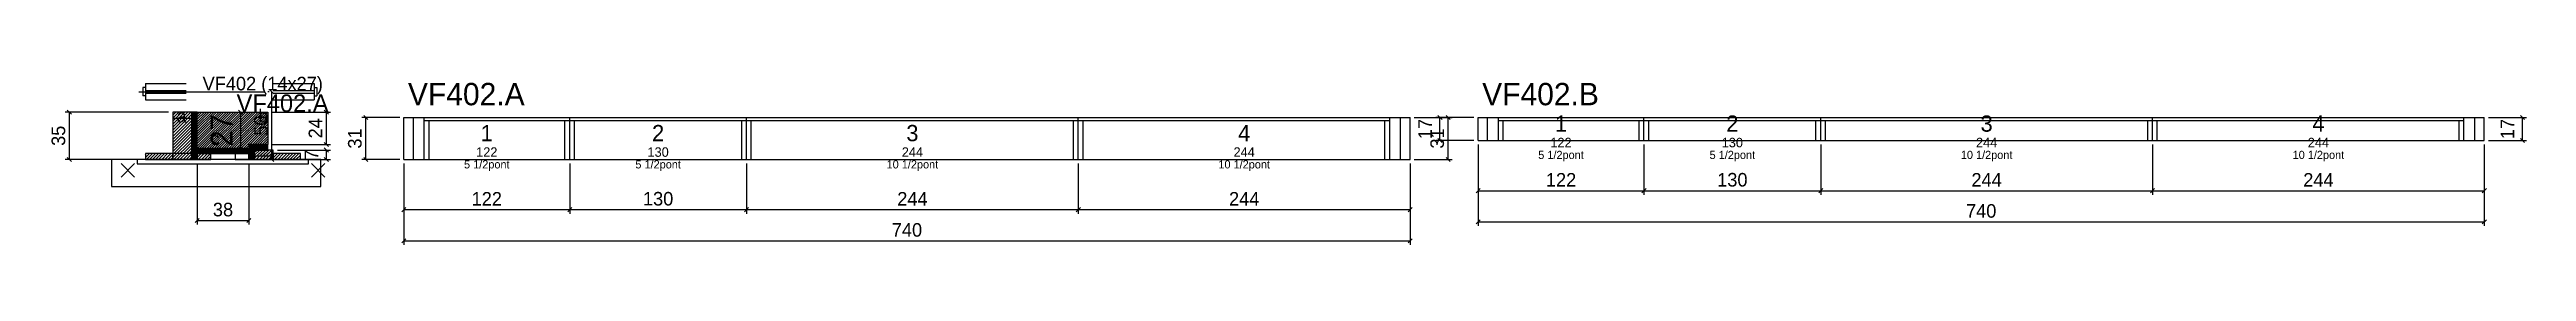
# Model space of a CAD drawing. Extents: x -69 to 1753, y -94 to 31.
import ezdxf
from ezdxf.enums import TextEntityAlignment as Align

# ---------------------------------------------------------------- set-up
doc = ezdxf.new("R2010")
doc.units = 0
for name, color, linetype in [('5', 5, 'Continuous'), ('barrote', 126, 'Continuous'), ('CONCRETO', 251, 'Continuous'), ('COTA', 241, 'Continuous'), ('Cota Seção (2x)', 241, 'Continuous'), ('detalhes', 7, 'Continuous'), ('Hachura', 251, 'Continuous'), ('Madeira', 126, 'Continuous'), ('NOMENCLATURA', 7, 'Continuous'), ('Painéis', 200, 'Continuous'), ('presilha', 224, 'Continuous'), ('SARR_2.2x7', 40, 'Continuous'), ('SARR_3.5x7', 81, 'Continuous'), ('SCO-___-LAJ', 224, 'Continuous'), ('TENSOR', 224, 'Continuous'), ('texto', 7, 'Continuous'), ('Texto Seção', 7, 'Continuous')]:
    doc.layers.add(name, color=color, linetype=linetype)
doc.dimstyles.new('PAINEL', dxfattribs={"dimtxt": 10, "dimasz": 3, "dimexe": 3, "dimexo": 3, "dimgap": 3, "dimtad": 1, "dimblk": 'OBLIQUE', "dimblk1": 'OBLIQUE', "dimcen": 2.5, "dimclrd": 4, "dimclre": 4, "dimclrt": 240, "dimazin": 3, "dimtfac": 1, "dimtmove": 0, "dimatfit": 3})
doc.dimstyles.new('SECAO2X', dxfattribs={"dimtxt": 16, "dimasz": 3, "dimexe": 3, "dimexo": 3, "dimgap": 3, "dimtad": 1, "dimblk": 'OBLIQUE', "dimblk1": 'OBLIQUE', "dimcen": 2.5, "dimclrd": 4, "dimclre": 4, "dimclrt": 240, "dimazin": 3, "dimtfac": 1, "dimtmove": 0, "dimatfit": 3})

# ---------------------------------------------------------------- blocks, each defined once
blk = doc.blocks.new('_OBLIQUE')
at = {"color": 0, "linetype": 'BYBLOCK'}
blk.add_line((-0.5, -0.5), (0.5, 0.5), dxfattribs=at)

msp = doc.modelspace()

# ---------------------------------------------------------------- hatches: boundary and pattern name
at = {"layer": 'COTA'}
h = msp.add_hatch(dxfattribs=at)
h.set_pattern_fill('ANSI31', scale=0.4)
h.paths.add_polyline_path([(40, -23), (40, 4), (92, 4), (92, -20), (78, -20), (78, -23)])
at = {"layer": 'Hachura'}
h = msp.add_hatch(dxfattribs=at)
h.set_pattern_fill('ANSI31', scale=0.5)
h.paths.add_polyline_path([(22, -31), (36, -31), (36, 4), (22, 4)])
h = msp.add_hatch(dxfattribs=at)
h.set_pattern_fill('ANSI31', scale=0.5)
h.paths.add_polyline_path([(22, -0.4), (36, -0.4), (36, 4), (22, 4)])
h = msp.add_hatch(dxfattribs=at)
h.set_pattern_fill('SOLID')
h.paths.add_polyline_path([(36, -31), (40, -31), (40, 4), (36, 4)])
h = msp.add_hatch(dxfattribs=at)
h.set_pattern_fill('ANSI31', scale=0.5)
h.paths.add_polyline_path([(2, -31), (22, -31), (22, -26.6), (2, -26.6)])
h = msp.add_hatch(dxfattribs=at)
h.set_pattern_fill('SOLID')
h.paths.add_polyline_path([(40, -26.6), (78, -26.6), (78, -23), (40, -23)])
h = msp.add_hatch(dxfattribs=at)
h.set_pattern_fill('ANSI31', scale=0.5)
h.paths.add_polyline_path([(40, -31), (50, -31), (50, -26.6), (40, -26.6)])
h = msp.add_hatch(dxfattribs=at)
h.set_pattern_fill('SOLID')
h.paths.add_polyline_path([(78, -24), (92, -24), (92, -20), (78, -20)])
h = msp.add_hatch(dxfattribs=at)
h.set_pattern_fill('SOLID')
h.paths.add_polyline_path([(78, -31), (82, -31), (82, -24), (78, -24)])
h = msp.add_hatch(dxfattribs=at)
h.set_pattern_fill('ANSI31', scale=0.5)
h.paths.add_polyline_path([(82, -31), (96, -31), (96, -24), (82, -24)])
h = msp.add_hatch(dxfattribs=at)
h.set_pattern_fill('ANSI31', scale=0.5)
h.paths.add_polyline_path([(82, -28.4), (96, -28.4), (96, -24), (82, -24)])
h = msp.add_hatch(dxfattribs=at)
h.set_pattern_fill('ANSI31', scale=0.5)
h.paths.add_polyline_path([(96, -31), (116, -31), (116, -26.6), (96, -26.6)])

# ---------------------------------------------------------------- linework, layer by layer
for p, q in [((0, 22), (0, 16)), ((2, 22), (0, 22)), ((2, 25), (32, 25)), ((2, 25), (2, 13)), ((2, 20), (32, 20)), ((96, 25), (126, 25)), ((96, 20), (126, 20)), ((126, 25), (126, 13)), ((126, 22), (128, 22)), ((128, 22), (128, 16)), ((2, 16), (0, 16)), ((2, 18), (32, 18)), ((2, 13), (32, 13)), ((96, 18), (126, 18)), ((96, 13), (126, 13)), ((126, 16), (128, 16))]:
    msp.add_line(p, q)
at = {"layer": 'barrote'}
msp.add_lwpolyline([(-23, -51), (131, -51), (131, -31), (-23, -31)], close=True, dxfattribs=at)
at = {"layer": 'CONCRETO'}
msp.add_lwpolyline([(40, -23), (40, 4), (92, 4), (92, -20), (78, -20), (78, -23)], close=True, dxfattribs=at)
at = {"layer": 'Madeira'}
for points in [[(22, -31), (36, -31), (36, 4), (22, 4)], [(22, -0.4), (36, -0.4), (36, 4), (22, 4)], [(2, -31), (22, -31), (22, -26.6), (2, -26.6)], [(22, -31), (36, -31), (36, -26.6), (22, -26.6)], [(40, -31), (50, -31), (50, -26.6), (40, -26.6)], [(68, -31), (78, -31), (78, -26.6), (68, -26.6)], [(82, -31), (96, -31), (96, -24), (82, -24)], [(82, -28.4), (96, -28.4), (96, -24), (82, -24)], [(96, -31), (116, -31), (116, -26.6), (96, -26.6)]]:
    msp.add_lwpolyline(points, close=True, dxfattribs=at)
at = {"layer": 'Painéis'}
for p, q in [((192, 0), (314, 0)), ((192, -31), (192, 0)), ((314, -31), (314, 0)), ((314, -31), (314, 0)), ((314, 0), (444, 0)), ((314, -31), (314, 0)), ((444, -31), (444, 0)), ((444, -31), (444, 0)), ((444, 0), (688, 0)), ((444, -31), (444, 0)), ((688, -31), (688, 0)), ((688, -31), (688, 0)), ((688, 0), (932, 0)), ((688, -31), (688, 0)), ((932, -31), (932, 0)), ((982, 0), (1104, 0)), ((982, -17), (982, 0)), ((1104, -17), (1104, 0)), ((1104, -17), (1104, 0)), ((1104, 0), (1234, 0)), ((1104, -17), (1104, 0)), ((1234, -17), (1234, 0)), ((1234, -17), (1234, 0)), ((1234, 0), (1478, 0)), ((1234, -17), (1234, 0)), ((1478, -17), (1478, 0)), ((1478, -17), (1478, 0)), ((1478, 0), (1722, 0)), ((1478, -17), (1478, 0)), ((1722, -17), (1722, 0)), ((982, -17), (1104, -17)), ((1104, -17), (1234, -17)), ((1234, -17), (1478, -17)), ((1478, -17), (1722, -17)), ((192, -31), (314, -31)), ((314, -31), (444, -31)), ((444, -31), (688, -31)), ((688, -31), (932, -31))]:
    msp.add_line(p, q, dxfattribs=at)
for points in [[(36, -31), (40, -31), (40, 4), (36, 4)], [(40, -26.6), (78, -26.6), (78, -23), (40, -23)], [(78, -24), (92, -24), (92, -20), (78, -20)], [(78, -31), (82, -31), (82, -24), (78, -24)]]:
    msp.add_lwpolyline(points, close=True, dxfattribs=at)
at = {"layer": 'presilha'}
for p, q in [((-16, -44), (-6, -34)), ((-16, -34), (-6, -44)), ((124, -44), (134, -34)), ((124, -34), (134, -44))]:
    msp.add_line(p, q, dxfattribs=at)
at = {"layer": 'SARR_2.2x7'}
for p, q in [((199, -31), (199, 0)), ((925, -31), (925, 0)), ((989, -17), (989, 0)), ((1715, -17), (1715, 0)), ((207, -2.2), (314, -2.2)), ((314, -2.2), (444, -2.2)), ((444, -2.2), (688, -2.2)), ((688, -2.2), (917, -2.2)), ((997, -2.2), (1104, -2.2)), ((1104, -2.2), (1234, -2.2)), ((1234, -2.2), (1478, -2.2)), ((1478, -2.2), (1707, -2.2))]:
    msp.add_line(p, q, dxfattribs=at)
at = {"layer": 'SARR_3.5x7'}
for p, q in [((207, -31), (207, 0)), ((314, -31), (314, 0)), ((314, -31), (314, 0)), ((444, -31), (444, 0)), ((444, -31), (444, 0)), ((688, -31), (688, 0)), ((688, -31), (688, 0)), ((917, -31), (917, 0)), ((997, -17), (997, 0)), ((1104, -17), (1104, 0)), ((1104, -17), (1104, 0)), ((1234, -17), (1234, 0)), ((1234, -17), (1234, 0)), ((1478, -17), (1478, 0)), ((1478, -17), (1478, 0)), ((1707, -17), (1707, 0)), ((210.5, -31), (210.5, -2.2)), ((310.5, -31), (310.5, -2.2)), ((317.5, -31), (317.5, -2.2)), ((440.5, -31), (440.5, -2.2)), ((447.5, -31), (447.5, -2.2)), ((684.5, -31), (684.5, -2.2)), ((691.5, -31), (691.5, -2.2)), ((913.5, -31), (913.5, -2.2)), ((997, -17), (1000.5, -17)), ((1000.5, -17), (1000.5, -2.2)), ((1100.5, -17), (1100.5, -2.2)), ((1100.5, -17), (1104, -17)), ((1104, -17), (1107.5, -17)), ((1107.5, -17), (1107.5, -2.2)), ((1230.5, -17), (1230.5, -2.2)), ((1230.5, -17), (1234, -17)), ((1234, -17), (1237.5, -17)), ((1237.5, -17), (1237.5, -2.2)), ((1474.5, -17), (1474.5, -2.2)), ((1474.5, -17), (1478, -17)), ((1478, -17), (1481.5, -17)), ((1481.5, -17), (1481.5, -2.2)), ((1703.5, -17), (1703.5, -2.2)), ((1703.5, -17), (1707, -17)), ((207, -31), (210.5, -31)), ((310.5, -31), (314, -31)), ((314, -31), (317.5, -31)), ((440.5, -31), (444, -31)), ((444, -31), (447.5, -31)), ((684.5, -31), (688, -31)), ((688, -31), (691.5, -31)), ((913.5, -31), (917, -31))]:
    msp.add_line(p, q, dxfattribs=at)
at = {"layer": 'SCO-___-LAJ'}
msp.add_lwpolyline([(-4, -34.2), (122, -34.2), (122, -31), (-4, -31)], close=True, dxfattribs=at)
at = {"layer": 'TENSOR'}
msp.add_line((-3, 19), (90, 19), dxfattribs=at)

# ---------------------------------------------------------------- texts
at = {"layer": '5'}
for s, height, p in [('1', 12, (1043, -4.5)), ('2', 12, (1169, -4.5)), ('3', 12, (1356, -4.5)), ('4', 12, (1600, -4.5)), ('1', 12, (253, -11.5)), ('2', 12, (379, -11.5)), ('3', 12, (566, -11.5)), ('4', 12, (810, -11.5)), ('122', 7, (1043, -18.5)), ('130', 7, (1169, -18.5)), ('244', 7, (1356, -18.5)), ('244', 7, (1600, -18.5)), ('122', 7, (253, -25.5)), ('130', 7, (379, -25.5)), ('244', 7, (566, -25.5)), ('244', 7, (810, -25.5))]:
    msp.add_text(s, height=height, dxfattribs=at).set_placement(p, align=Align.MIDDLE_CENTER)
at = {"layer": 'detalhes'}
for s, p in [('a', (25, -3.7)), ('b', (85, -3.7)), ('c', (50, -20.5))]:
    msp.add_text(s, height=9.6, dxfattribs=at).set_placement(p)
at = {"layer": 'NOMENCLATURA'}
for s, p in [('VF402.A', (195, 9)), ('VF402.B', (985, 9))]:
    msp.add_text(s, height=16.5, dxfattribs=at).set_placement(p)
at = {"layer": 'texto', "char_height": 6, "attachment_point": 5}
for s, insert in [('5 1/2pont', (253, -35.5)), ('5 1/2pont', (379, -35.5)), ('10 1/2pont', (566, -35.5)), ('10 1/2pont', (810, -35.5)), ('5 1/2pont', (1043, -28.5)), ('5 1/2pont', (1169, -28.5)), ('10 1/2pont', (1356, -28.5)), ('10 1/2pont', (1600, -28.5))]:
    msp.add_mtext(s, dxfattribs=dict(at, insert=insert))
at = {"layer": 'Texto Seção'}
for s, height, p in [('VF402 (14x27)', 10, (44, 20)), ('VF402.A', 13, (69, 4))]:
    msp.add_text(s, height=height, dxfattribs=at).set_placement(p)

# ---------------------------------------------------------------- dimensions: what is measured, and where the dimension line sits
at = {"layer": 'COTA'}
for base, p1, p2 in [((95, -31), (96, -31), (96, 19)), ((-54, -31), (2, -31), (22, 4)), ((135, -20), (92, -20), (92, 4)), ((164, -31), (192, -31), (192, 0)), ((960, -31), (932, -31), (932, 0)), ((954, -17), (982, -17), (982, 0)), ((1750, -17), (1722, -17), (1722, 0)), ((135, -31), (96, -31), (96, -24))]:
    msp.add_linear_dim(base=base, p1=p1, p2=p2, angle=90, dimstyle='PAINEL', dxfattribs=at).render()
for base, p1, p2 in [((982, -54), (982, -17), (1104, -17)), ((982, -77), (982, -17), (1722, -17)), ((1104, -54), (1104, -17), (1234, -17)), ((1234, -54), (1234, -17), (1478, -17)), ((1478, -54), (1478, -17), (1722, -17)), ((40, -76), (40, -31), (78, -31)), ((192, -68), (192, -31), (314, -31)), ((192, -91), (192, -31), (932, -31)), ((314, -68), (314, -31), (444, -31)), ((444, -68), (444, -31), (688, -31)), ((688, -68), (688, -31), (932, -31))]:
    msp.add_linear_dim(base=base, p1=p1, p2=p2, dimstyle='PAINEL', dxfattribs=at).render()
at = {"layer": 'Cota Seção (2x)'}
msp.add_linear_dim(base=(72, -23), p1=(40, -23), p2=(40, 4), angle=90, dimstyle='SECAO2X', dxfattribs=at).render()

doc.saveas('drawing.dxf')
